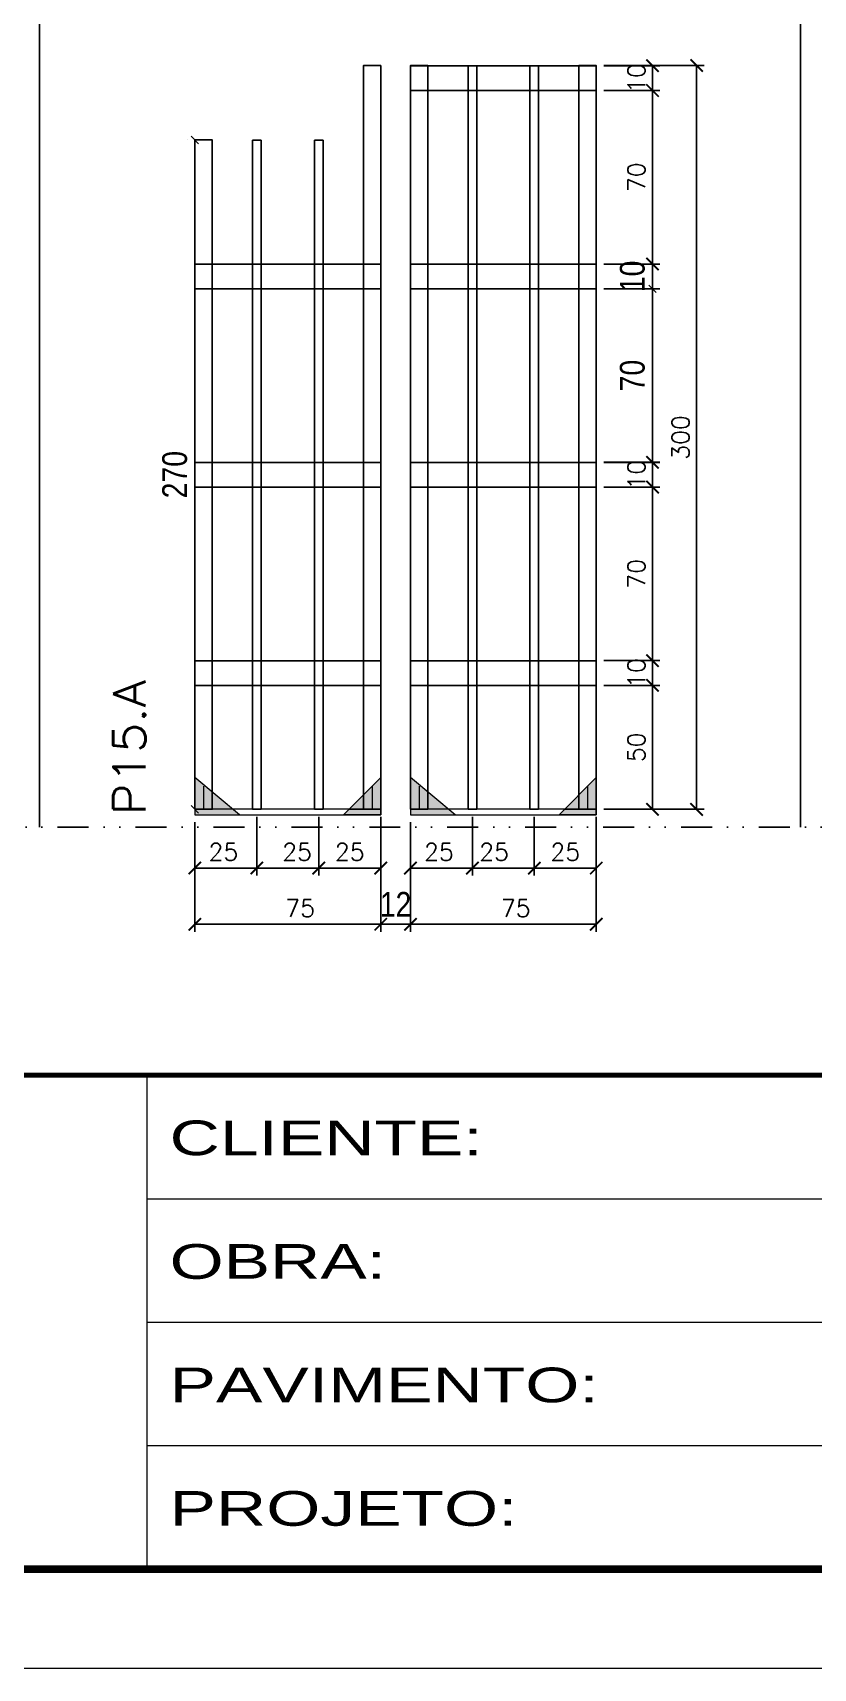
# Model space of a CAD drawing. Header units: millimetres. Extents: x 169816 to 178745, y 96537 to 113647.
# Drawn here: x 173365 to 173681, y 102280 to 102940 of the extents above; entities that cross this region are included whole.
import ezdxf

# ---------------------------------------------------------------- set-up
doc = ezdxf.new("R2010")
doc.units = ezdxf.units.MM
for name, pattern in [('CONTINUO', [0]), ('DASHED', [0.75, 0.5, -0.25]), ('DIVIDE2', [0.625, 0.25, -0.125, 0, -0.125, 0, -0.125]), ('HIDDEN', [0.375, 0.25, -0.125])]:
    doc.linetypes.add(name, pattern=pattern)
for name, color, linetype in [('COTA', 241, 'Continuous'), ('Nível', 160, 'Continuous'), ('SARR_2.2x10', 60, 'Continuous'), ('SARR_3.5x7', 81, 'Continuous'), ('SARR_7x7', 40, 'Continuous'), ('Texto Nível', 251, 'Continuous')]:
    doc.layers.add(name, color=color, linetype=linetype)
for name, color, linetype, lineweight in [('Folhas', 255, 'Continuous', 9), ('Madeira', 126, 'Continuous', 18), ('Sarr 2.2x7', 40, 'Continuous', 9), ('SARRAFO DE PRESSAO', 251, 'DASHED', 9), ('Texto Seção', 7, 'Continuous', 15)]:
    doc.layers.add(name, color=color, linetype=linetype, lineweight=lineweight)
doc.styles.add('COTA TECNICA', font='techl___.ttf', dxfattribs={"height": 10})
doc.styles.add('REGUA-120', font='ROMANS.shx', dxfattribs={"height": 15})
doc.styles.add('ROMANS', font='romans.shx')
doc.styles.add('Tecnologia', font='')
doc.styles.get('Tecnologia').set_extended_font_data('Forgotten Futurist')
doc.dimstyles.new('Cota Paínel', dxfattribs={"dimtxt": 7, "dimasz": 5, "dimexe": 3, "dimexo": 3, "dimgap": 3, "dimtad": 1, "dimdec": 1, "dimzin": 12, "dimdsep": 46, "dimtxsty": 'ROMANS', "dimblk": 'ARCHTICK', "dimcen": 0, "dimclrd": 4, "dimclre": 4, "dimclrt": 1, "dimadec": 1, "dimazin": 3, "dimtfac": 1, "dimtdec": 1, "dimtmove": 0, "dimatfit": 3, "dimldrblk": 'OBLIQUE', "dimfxl": 1, "dimtolj": 1, "dimtzin": 12, "dimarcsym": 0})
doc.dimstyles.new('PAINEL', dxfattribs={"dimtxt": 10, "dimasz": 3, "dimexe": 3, "dimexo": 3, "dimgap": 3, "dimtad": 1, "dimdec": 1, "dimzin": 12, "dimdsep": 46, "dimtxsty": 'COTA TECNICA', "dimblk1": 'OBLIQUE', "dimblk2": 'OBLIQUE', "dimsah": 1, "dimcen": 0.9, "dimclrd": 4, "dimclre": 4, "dimclrt": 240, "dimadec": 1, "dimazin": 3, "dimtfac": 1, "dimtdec": 1, "dimtmove": 0, "dimatfit": 3, "dimfxl": 1, "dimtolj": 1, "dimtzin": 12, "dimarcsym": 0})

# ---------------------------------------------------------------- blocks, each defined once
blk = doc.blocks.new('9999999999')
at = {"color": 30, "linetype": 'CONTINUO'}
for p, q in [((98564.56, 34230.21), (98564.56, 34429.45)), ((98564.56, 34379.64), (99583.98, 34379.64)), ((98564.56, 34329.83), (99487.98, 34329.83)), ((98564.56, 34280.02), (99487.98, 34280.02))]:
    blk.add_line(p, q, dxfattribs=at)
at = {"color": 30, "linetype": 'CONTINUO', "const_width": 2}
blk.add_lwpolyline([(99583.98, 34230.21), (99583.98, 34414.45, 0.414214), (99568.98, 34429.45), (98228.98, 34429.45, 0.414214), (98213.98, 34414.45), (98213.98, 34245.21, 0.414214), (98228.98, 34230.21), (99583.98, 34230.21)], format="xyb", dxfattribs=at)
at = {"layer": 'Folhas'}
blk.add_lwpolyline([(98138.98, 34190.21), (99623.98, 34190.21), (99623.98, 35240.21), (98138.98, 35240.21)], close=True, dxfattribs=at)
at = {"layer": 'Folhas', "color": 30, "const_width": 3}
blk.add_lwpolyline([(98213.98, 34230.21), (99583.98, 34230.21), (99583.98, 35200.21), (98213.98, 35200.21)], close=True, dxfattribs=at)
at = {"layer": 'Folhas', "color": 7, "style": 'Tecnologia', "width": 1.5}
for s, p in [('CLIENTE:', (98573.65, 34397.17)), ('OBRA:', (98573.65, 34347.31)), ('PAVIMENTO:', (98573.65, 34297.5)), ('PROJETO:', (98573.65, 34247.69))]:
    blk.add_text(s, height=14, dxfattribs=at).set_placement(p)
blk = doc.blocks.new('_ArchTick')
at = {"color": 0, "linetype": 'ByBlock', "const_width": 0.15}
blk.add_lwpolyline([(-0.5, -0.5), (0.5, 0.5)], dxfattribs=at)
blk = doc.blocks.new('*D1439')
at = {"layer": 'COTA', "color": 4, "lineweight": -2, "transparency": 16777216}
for p, q in [((173517.9, 102608.21), (173517.9, 102577.03)), ((173592.9, 102608.21), (173592.9, 102577.03)), ((173592.9, 102580.03), (173517.9, 102580.03))]:
    blk.add_line(p, q, dxfattribs=at)
at = {"layer": 'Defpoints', "color": 0, "transparency": 16777216}
for p in [(173517.9, 102611.21), (173592.9, 102611.21), (173517.9, 102580.03)]:
    blk.add_point(p, dxfattribs=at)
at = {"layer": 'COTA', "color": 4, "lineweight": -2, "transparency": 16777216, "xscale": 5, "yscale": 5, "zscale": 5, "rotation": 180}
blk.add_blockref('_ArchTick', (173517.9, 102580.03), dxfattribs=at)
at = {"layer": 'COTA', "color": 4, "lineweight": -2, "transparency": 16777216, "xscale": 5, "yscale": 5, "zscale": 5}
blk.add_blockref('_ArchTick', (173592.9, 102580.03), dxfattribs=at)
at = {"layer": 'COTA', "color": 1, "transparency": 16777216, "insert": (173560.4, 102586.53), "char_height": 7, "attachment_point": 5, "style": 'ROMANS'}
blk.add_mtext('\\A1;75', dxfattribs=at)
blk = doc.blocks.new('_Oblique')
at = {"color": 0, "linetype": 'ByBlock', "lineweight": -2}
blk.add_line((-0.5, -0.5), (0.5, 0.5), dxfattribs=at)
blk = doc.blocks.new('*D1440')
at = {"layer": 'COTA', "color": 4, "lineweight": -2, "transparency": 16777216}
for p, q in [((173517.9, 102621.21), (173517.9, 102599.71)), ((173542.9, 102623.41), (173542.9, 102599.71)), ((173542.9, 102602.71), (173517.9, 102602.71))]:
    blk.add_line(p, q, dxfattribs=at)
at = {"layer": 'Defpoints', "color": 0, "transparency": 16777216}
for p in [(173517.9, 102624.21), (173542.9, 102626.41), (173517.9, 102602.71)]:
    blk.add_point(p, dxfattribs=at)
at = {"layer": 'COTA', "color": 4, "lineweight": -2, "transparency": 16777216, "xscale": 5, "yscale": 5, "zscale": 5, "rotation": 180}
blk.add_blockref('_ArchTick', (173517.9, 102602.71), dxfattribs=at)
at = {"layer": 'COTA', "color": 4, "lineweight": -2, "transparency": 16777216, "xscale": 5, "yscale": 5, "zscale": 5}
blk.add_blockref('_ArchTick', (173542.9, 102602.71), dxfattribs=at)
at = {"layer": 'COTA', "color": 1, "transparency": 16777216, "insert": (173529.4, 102609.21), "char_height": 7, "attachment_point": 5, "style": 'ROMANS'}
blk.add_mtext('\\A1;25', dxfattribs=at)
blk = doc.blocks.new('*D1441')
at = {"layer": 'COTA', "color": 4, "lineweight": -2, "transparency": 16777216}
for p, q in [((173567.9, 102623.41), (173567.9, 102599.71)), ((173592.9, 102623.41), (173592.9, 102599.71)), ((173592.9, 102602.71), (173567.9, 102602.71))]:
    blk.add_line(p, q, dxfattribs=at)
at = {"layer": 'Defpoints', "color": 0, "transparency": 16777216}
for p in [(173567.9, 102626.41), (173592.9, 102626.41), (173567.9, 102602.71)]:
    blk.add_point(p, dxfattribs=at)
at = {"layer": 'COTA', "color": 4, "lineweight": -2, "transparency": 16777216, "xscale": 5, "yscale": 5, "zscale": 5, "rotation": 180}
blk.add_blockref('_ArchTick', (173567.9, 102602.71), dxfattribs=at)
at = {"layer": 'COTA', "color": 4, "lineweight": -2, "transparency": 16777216, "xscale": 5, "yscale": 5, "zscale": 5}
blk.add_blockref('_ArchTick', (173592.9, 102602.71), dxfattribs=at)
at = {"layer": 'COTA', "color": 1, "transparency": 16777216, "insert": (173580.4, 102609.21), "char_height": 7, "attachment_point": 5, "style": 'ROMANS'}
blk.add_mtext('\\A1;25', dxfattribs=at)
blk = doc.blocks.new('*D1442')
at = {"layer": 'COTA', "color": 4, "lineweight": -2, "transparency": 16777216}
for p, q in [((173595.9, 102676.41), (173618.6, 102676.41)), ((173615.6, 102626.41), (173615.6, 102676.41)), ((173595.9, 102626.41), (173618.6, 102626.41))]:
    blk.add_line(p, q, dxfattribs=at)
at = {"layer": 'Defpoints', "color": 0, "transparency": 16777216}
for p in [(173592.9, 102676.41), (173615.6, 102676.41), (173592.9, 102626.41)]:
    blk.add_point(p, dxfattribs=at)
at = {"layer": 'COTA', "color": 4, "lineweight": -2, "transparency": 16777216, "xscale": 5, "yscale": 5, "zscale": 5}
for p, rotation in [((173615.6, 102676.41), 90), ((173615.6, 102626.41), 270)]:
    blk.add_blockref('_ArchTick', p, dxfattribs=dict(at, rotation=rotation))
at = {"layer": 'COTA', "color": 1, "transparency": 16777216, "insert": (173609.1, 102651.41), "char_height": 7, "attachment_point": 5, "rotation": 90, "style": 'ROMANS'}
blk.add_mtext('\\A1;50', dxfattribs=at)
blk = doc.blocks.new('*D1443')
at = {"layer": 'COTA', "color": 4, "lineweight": -2, "transparency": 16777216}
for p, q in [((173595.9, 102686.41), (173618.6, 102686.41)), ((173615.6, 102676.41), (173615.6, 102686.41)), ((173595.9, 102676.41), (173618.6, 102676.41))]:
    blk.add_line(p, q, dxfattribs=at)
at = {"layer": 'Defpoints', "color": 0, "transparency": 16777216}
for p in [(173592.9, 102686.41), (173615.6, 102686.41), (173592.9, 102676.41)]:
    blk.add_point(p, dxfattribs=at)
at = {"layer": 'COTA', "color": 4, "lineweight": -2, "transparency": 16777216, "xscale": 5, "yscale": 5, "zscale": 5}
for p, rotation in [((173615.6, 102686.41), 90), ((173615.6, 102676.41), 270)]:
    blk.add_blockref('_ArchTick', p, dxfattribs=dict(at, rotation=rotation))
at = {"layer": 'COTA', "color": 1, "transparency": 16777216, "insert": (173609.1, 102681.41), "char_height": 7, "attachment_point": 5, "rotation": 90, "style": 'ROMANS'}
blk.add_mtext('\\A1;10', dxfattribs=at)
blk = doc.blocks.new('*D1444')
at = {"layer": 'COTA', "color": 4, "lineweight": -2, "transparency": 16777216}
for p, q in [((173595.9, 102756.37), (173618.6, 102756.37)), ((173615.6, 102686.41), (173615.6, 102756.37)), ((173595.9, 102686.41), (173618.6, 102686.41))]:
    blk.add_line(p, q, dxfattribs=at)
at = {"layer": 'Defpoints', "color": 0, "transparency": 16777216}
for p in [(173592.9, 102756.37), (173615.6, 102756.37), (173592.9, 102686.41)]:
    blk.add_point(p, dxfattribs=at)
at = {"layer": 'COTA', "color": 4, "lineweight": -2, "transparency": 16777216, "xscale": 5, "yscale": 5, "zscale": 5}
for p, rotation in [((173615.6, 102756.37), 90), ((173615.6, 102686.41), 270)]:
    blk.add_blockref('_ArchTick', p, dxfattribs=dict(at, rotation=rotation))
at = {"layer": 'COTA', "color": 1, "transparency": 16777216, "insert": (173609.1, 102721.39), "char_height": 7, "attachment_point": 5, "rotation": 90, "style": 'ROMANS'}
blk.add_mtext('\\A1;70', dxfattribs=at)
blk = doc.blocks.new('*D1445')
at = {"layer": 'COTA', "color": 4, "lineweight": -2, "transparency": 16777216}
for p, q in [((173595.9, 102766.41), (173618.6, 102766.41)), ((173615.6, 102756.41), (173615.6, 102766.41)), ((173595.9, 102756.41), (173618.6, 102756.41))]:
    blk.add_line(p, q, dxfattribs=at)
at = {"layer": 'Defpoints', "color": 0, "transparency": 16777216}
for p in [(173592.9, 102766.41), (173615.6, 102766.41), (173592.9, 102756.41)]:
    blk.add_point(p, dxfattribs=at)
at = {"layer": 'COTA', "color": 4, "lineweight": -2, "transparency": 16777216, "xscale": 5, "yscale": 5, "zscale": 5}
for p, rotation in [((173615.6, 102766.41), 90), ((173615.6, 102756.41), 270)]:
    blk.add_blockref('_ArchTick', p, dxfattribs=dict(at, rotation=rotation))
at = {"layer": 'COTA', "color": 1, "transparency": 16777216, "insert": (173609.1, 102761.41), "char_height": 7, "attachment_point": 5, "rotation": 90, "style": 'ROMANS'}
blk.add_mtext('\\A1;10', dxfattribs=at)
blk = doc.blocks.new('*D1446')
at = {"layer": 'COTA', "color": 4, "lineweight": -2, "transparency": 16777216}
for p, q in [((173595.9, 102926.41), (173636.41, 102926.41)), ((173633.41, 102926.41), (173633.41, 102626.41)), ((173595.9, 102626.41), (173636.41, 102626.41))]:
    blk.add_line(p, q, dxfattribs=at)
at = {"layer": 'Defpoints', "color": 0, "transparency": 16777216}
for p in [(173592.9, 102926.41), (173592.9, 102626.41), (173633.41, 102626.41)]:
    blk.add_point(p, dxfattribs=at)
at = {"layer": 'COTA', "color": 4, "lineweight": -2, "transparency": 16777216, "xscale": 5, "yscale": 5, "zscale": 5}
for p, rotation in [((173633.41, 102926.41), 90), ((173633.41, 102626.41), 270)]:
    blk.add_blockref('_ArchTick', p, dxfattribs=dict(at, rotation=rotation))
at = {"layer": 'COTA', "color": 1, "transparency": 16777216, "insert": (173626.91, 102776.41), "char_height": 7, "attachment_point": 5, "rotation": 90, "style": 'ROMANS'}
blk.add_mtext('\\A1;300', dxfattribs=at)
blk = doc.blocks.new('*D1452')
at = {"layer": 'COTA', "color": 4, "lineweight": -2, "transparency": 16777216}
for p, q in [((173595.9, 102916.37), (173618.6, 102916.37)), ((173615.6, 102846.37), (173615.6, 102916.37)), ((173595.9, 102846.37), (173618.6, 102846.37))]:
    blk.add_line(p, q, dxfattribs=at)
at = {"layer": 'Defpoints', "color": 0, "transparency": 16777216}
for p in [(173592.9, 102916.37), (173615.6, 102916.37), (173592.9, 102846.37)]:
    blk.add_point(p, dxfattribs=at)
at = {"layer": 'COTA', "color": 4, "lineweight": -2, "transparency": 16777216, "xscale": 5, "yscale": 5, "zscale": 5}
for p, rotation in [((173615.6, 102916.37), 90), ((173615.6, 102846.37), 270)]:
    blk.add_blockref('_ArchTick', p, dxfattribs=dict(at, rotation=rotation))
at = {"layer": 'COTA', "color": 1, "transparency": 16777216, "insert": (173609.1, 102881.37), "char_height": 7, "attachment_point": 5, "rotation": 90, "style": 'ROMANS'}
blk.add_mtext('\\A1;70', dxfattribs=at)
blk = doc.blocks.new('*D1453')
at = {"layer": 'COTA', "color": 4, "lineweight": -2, "transparency": 16777216}
for p, q in [((173595.9, 102926.37), (173618.6, 102926.37)), ((173615.6, 102916.37), (173615.6, 102926.37)), ((173595.9, 102916.37), (173618.6, 102916.37))]:
    blk.add_line(p, q, dxfattribs=at)
at = {"layer": 'Defpoints', "color": 0, "transparency": 16777216}
for p in [(173592.9, 102926.37), (173615.6, 102926.37), (173592.9, 102916.37)]:
    blk.add_point(p, dxfattribs=at)
at = {"layer": 'COTA', "color": 4, "lineweight": -2, "transparency": 16777216, "xscale": 5, "yscale": 5, "zscale": 5}
for p, rotation in [((173615.6, 102926.37), 90), ((173615.6, 102916.37), 270)]:
    blk.add_blockref('_ArchTick', p, dxfattribs=dict(at, rotation=rotation))
at = {"layer": 'COTA', "color": 1, "transparency": 16777216, "insert": (173609.1, 102921.37), "char_height": 7, "attachment_point": 5, "rotation": 90, "style": 'ROMANS'}
blk.add_mtext('\\A1;10', dxfattribs=at)
blk = doc.blocks.new('*D1447')
at = {"layer": 'COTA', "color": 4, "lineweight": -2, "transparency": 16777216}
for p, q in [((173595.9, 102846.37), (173618.6, 102846.37)), ((173615.6, 102836.37), (173615.6, 102846.37)), ((173595.9, 102836.37), (173618.6, 102836.37))]:
    blk.add_line(p, q, dxfattribs=at)
at = {"layer": 'Defpoints', "color": 0, "transparency": 16777216}
for p in [(173592.9, 102846.37), (173615.6, 102846.37), (173592.9, 102836.37)]:
    blk.add_point(p, dxfattribs=at)
at = {"layer": 'COTA', "color": 4, "lineweight": -2, "transparency": 16777216, "xscale": 3, "yscale": 3, "zscale": 3}
for p, rotation in [((173615.6, 102846.37), 90), ((173615.6, 102836.37), 270)]:
    blk.add_blockref('_Oblique', p, dxfattribs=dict(at, rotation=rotation))
at = {"layer": 'COTA', "color": 240, "transparency": 16777216, "insert": (173607.5, 102841.37), "char_height": 10, "attachment_point": 5, "rotation": 90, "style": 'COTA TECNICA'}
blk.add_mtext('\\A1;10', dxfattribs=at)
blk = doc.blocks.new('*D1448')
at = {"layer": 'COTA', "color": 4, "lineweight": -2, "transparency": 16777216}
for p, q in [((173595.9, 102836.37), (173618.6, 102836.37)), ((173615.6, 102836.37), (173615.6, 102766.37)), ((173595.9, 102766.37), (173618.6, 102766.37))]:
    blk.add_line(p, q, dxfattribs=at)
at = {"layer": 'Defpoints', "color": 0, "transparency": 16777216}
for p in [(173592.9, 102836.37), (173592.9, 102766.37), (173615.6, 102766.37)]:
    blk.add_point(p, dxfattribs=at)
at = {"layer": 'COTA', "color": 4, "lineweight": -2, "transparency": 16777216, "xscale": 3, "yscale": 3, "zscale": 3}
for p, rotation in [((173615.6, 102836.37), 90), ((173615.6, 102766.37), 270)]:
    blk.add_blockref('_Oblique', p, dxfattribs=dict(at, rotation=rotation))
at = {"layer": 'COTA', "color": 240, "transparency": 16777216, "insert": (173607.5, 102801.37), "char_height": 10, "attachment_point": 5, "rotation": 90, "style": 'COTA TECNICA'}
blk.add_mtext('\\A1;70', dxfattribs=at)
blk = doc.blocks.new('*D1449')
at = {"layer": 'COTA', "color": 4, "lineweight": -2, "transparency": 16777216}
for p, q in [((173430.9, 102608.21), (173430.9, 102577.03)), ((173505.9, 102608.21), (173505.9, 102577.03)), ((173505.9, 102580.03), (173430.9, 102580.03))]:
    blk.add_line(p, q, dxfattribs=at)
at = {"layer": 'Defpoints', "color": 0, "transparency": 16777216}
for p in [(173430.9, 102611.21), (173505.9, 102611.21), (173430.9, 102580.03)]:
    blk.add_point(p, dxfattribs=at)
at = {"layer": 'COTA', "color": 4, "lineweight": -2, "transparency": 16777216, "xscale": 5, "yscale": 5, "zscale": 5, "rotation": 180}
blk.add_blockref('_ArchTick', (173430.9, 102580.03), dxfattribs=at)
at = {"layer": 'COTA', "color": 4, "lineweight": -2, "transparency": 16777216, "xscale": 5, "yscale": 5, "zscale": 5}
blk.add_blockref('_ArchTick', (173505.9, 102580.03), dxfattribs=at)
at = {"layer": 'COTA', "color": 1, "transparency": 16777216, "insert": (173473.4, 102586.53), "char_height": 7, "attachment_point": 5, "style": 'ROMANS'}
blk.add_mtext('\\A1;75', dxfattribs=at)
blk = doc.blocks.new('*D1450')
at = {"layer": 'COTA', "color": 4, "lineweight": -2, "transparency": 16777216}
for p, q in [((173430.9, 102621.21), (173430.9, 102599.71)), ((173455.9, 102623.41), (173455.9, 102599.71)), ((173455.9, 102602.71), (173430.9, 102602.71))]:
    blk.add_line(p, q, dxfattribs=at)
at = {"layer": 'Defpoints', "color": 0, "transparency": 16777216}
for p in [(173430.9, 102624.21), (173455.9, 102626.41), (173430.9, 102602.71)]:
    blk.add_point(p, dxfattribs=at)
at = {"layer": 'COTA', "color": 4, "lineweight": -2, "transparency": 16777216, "xscale": 5, "yscale": 5, "zscale": 5, "rotation": 180}
blk.add_blockref('_ArchTick', (173430.9, 102602.71), dxfattribs=at)
at = {"layer": 'COTA', "color": 4, "lineweight": -2, "transparency": 16777216, "xscale": 5, "yscale": 5, "zscale": 5}
blk.add_blockref('_ArchTick', (173455.9, 102602.71), dxfattribs=at)
at = {"layer": 'COTA', "color": 1, "transparency": 16777216, "insert": (173442.4, 102609.21), "char_height": 7, "attachment_point": 5, "style": 'ROMANS'}
blk.add_mtext('\\A1;25', dxfattribs=at)
blk = doc.blocks.new('*D1451')
at = {"layer": 'COTA', "color": 4, "lineweight": -2, "transparency": 16777216}
for p, q in [((173480.9, 102623.41), (173480.9, 102599.71)), ((173505.9, 102623.41), (173505.9, 102599.71)), ((173505.9, 102602.71), (173480.9, 102602.71))]:
    blk.add_line(p, q, dxfattribs=at)
at = {"layer": 'Defpoints', "color": 0, "transparency": 16777216}
for p in [(173480.9, 102626.41), (173505.9, 102626.41), (173480.9, 102602.71)]:
    blk.add_point(p, dxfattribs=at)
at = {"layer": 'COTA', "color": 4, "lineweight": -2, "transparency": 16777216, "xscale": 5, "yscale": 5, "zscale": 5, "rotation": 180}
blk.add_blockref('_ArchTick', (173480.9, 102602.71), dxfattribs=at)
at = {"layer": 'COTA', "color": 4, "lineweight": -2, "transparency": 16777216, "xscale": 5, "yscale": 5, "zscale": 5}
blk.add_blockref('_ArchTick', (173505.9, 102602.71), dxfattribs=at)
at = {"layer": 'COTA', "color": 1, "transparency": 16777216, "insert": (173493.4, 102609.21), "char_height": 7, "attachment_point": 5, "style": 'ROMANS'}
blk.add_mtext('\\A1;25', dxfattribs=at)
blk = doc.blocks.new('*D1454')
at = {"layer": 'COTA', "color": 4, "lineweight": -2, "transparency": 16777216}
for p, q in [((173505.9, 102621.21), (173505.9, 102577.03)), ((173517.9, 102621.21), (173517.9, 102577.03)), ((173505.9, 102580.03), (173517.9, 102580.03))]:
    blk.add_line(p, q, dxfattribs=at)
at = {"layer": 'Defpoints', "color": 0, "transparency": 16777216}
for p in [(173505.9, 102624.21), (173517.9, 102624.21), (173517.9, 102580.03)]:
    blk.add_point(p, dxfattribs=at)
at = {"layer": 'COTA', "color": 4, "lineweight": -2, "transparency": 16777216, "xscale": 3, "yscale": 3, "zscale": 3, "rotation": 180}
blk.add_blockref('_Oblique', (173505.9, 102580.03), dxfattribs=at)
at = {"layer": 'COTA', "color": 4, "lineweight": -2, "transparency": 16777216, "xscale": 3, "yscale": 3, "zscale": 3}
blk.add_blockref('_Oblique', (173517.9, 102580.03), dxfattribs=at)
at = {"layer": 'COTA', "color": 240, "transparency": 16777216, "insert": (173511.9, 102588.09), "char_height": 10, "attachment_point": 5, "style": 'COTA TECNICA'}
blk.add_mtext('\\A1;12', dxfattribs=at)
blk = doc.blocks.new('*D1455')
at = {"layer": 'COTA', "color": 4, "lineweight": -2, "transparency": 16777216}
for p, q in [((173427.9, 102896.41), (173427.9, 102896.41)), ((173430.9, 102896.41), (173430.9, 102626.41)), ((173433.9, 102626.41), (173433.9, 102626.41))]:
    blk.add_line(p, q, dxfattribs=at)
at = {"layer": 'Defpoints', "color": 0, "transparency": 16777216}
for p in [(173430.9, 102896.41), (173430.9, 102626.41), (173430.9, 102626.41)]:
    blk.add_point(p, dxfattribs=at)
at = {"layer": 'COTA', "color": 4, "lineweight": -2, "transparency": 16777216, "xscale": 3, "yscale": 3, "zscale": 3}
for p, rotation in [((173430.9, 102896.41), 90), ((173430.9, 102626.41), 270)]:
    blk.add_blockref('_Oblique', p, dxfattribs=dict(at, rotation=rotation))
at = {"layer": 'COTA', "color": 240, "transparency": 16777216, "insert": (173422.8, 102761.41), "char_height": 10, "attachment_point": 5, "rotation": 90, "style": 'COTA TECNICA'}
blk.add_mtext('\\A1;270', dxfattribs=at)
blk = doc.blocks.new('*D1456')
at = {"layer": 'COTA', "color": 4, "lineweight": -2, "transparency": 16777216}
for p, q in [((173455.9, 102623.41), (173455.9, 102599.71)), ((173480.9, 102623.41), (173480.9, 102599.71)), ((173455.9, 102602.71), (173480.9, 102602.71))]:
    blk.add_line(p, q, dxfattribs=at)
at = {"layer": 'Defpoints', "color": 0, "transparency": 16777216}
for p in [(173455.9, 102626.41), (173480.9, 102626.41), (173480.9, 102602.71)]:
    blk.add_point(p, dxfattribs=at)
at = {"layer": 'COTA', "color": 4, "lineweight": -2, "transparency": 16777216, "xscale": 5, "yscale": 5, "zscale": 5, "rotation": 180}
blk.add_blockref('_ArchTick', (173455.9, 102602.71), dxfattribs=at)
at = {"layer": 'COTA', "color": 4, "lineweight": -2, "transparency": 16777216, "xscale": 5, "yscale": 5, "zscale": 5}
blk.add_blockref('_ArchTick', (173480.9, 102602.71), dxfattribs=at)
at = {"layer": 'COTA', "color": 1, "transparency": 16777216, "insert": (173472.15, 102609.21), "char_height": 7, "attachment_point": 5, "style": 'ROMANS'}
blk.add_mtext('\\A1;25', dxfattribs=at)
blk = doc.blocks.new('*D1457')
at = {"layer": 'COTA', "color": 4, "lineweight": -2, "transparency": 16777216}
for p, q in [((173542.9, 102623.41), (173542.9, 102599.71)), ((173567.9, 102623.41), (173567.9, 102599.71)), ((173542.9, 102602.71), (173567.9, 102602.71))]:
    blk.add_line(p, q, dxfattribs=at)
at = {"layer": 'Defpoints', "color": 0, "transparency": 16777216}
for p in [(173542.9, 102626.41), (173567.9, 102626.41), (173567.9, 102602.71)]:
    blk.add_point(p, dxfattribs=at)
at = {"layer": 'COTA', "color": 4, "lineweight": -2, "transparency": 16777216, "xscale": 5, "yscale": 5, "zscale": 5, "rotation": 180}
blk.add_blockref('_ArchTick', (173542.9, 102602.71), dxfattribs=at)
at = {"layer": 'COTA', "color": 4, "lineweight": -2, "transparency": 16777216, "xscale": 5, "yscale": 5, "zscale": 5}
blk.add_blockref('_ArchTick', (173567.9, 102602.71), dxfattribs=at)
at = {"layer": 'COTA', "color": 1, "transparency": 16777216, "insert": (173551.65, 102609.21), "char_height": 7, "attachment_point": 5, "style": 'ROMANS'}
blk.add_mtext('\\A1;25', dxfattribs=at)

msp = doc.modelspace()

# ---------------------------------------------------------------- hatches: boundary and pattern name
at = {"layer": 'Madeira'}
h = msp.add_hatch(color=252, dxfattribs=at)
h.dxf.hatch_style = 2
h.paths.add_polyline_path([(173430.9, 102639.21), (173430.9, 102624.21), (173448.9, 102624.21)])
h = msp.add_hatch(color=252, dxfattribs=at)
h.dxf.hatch_style = 2
h.paths.add_polyline_path([(173505.9, 102639.21), (173505.9, 102624.21), (173490.9, 102624.21)])
h = msp.add_hatch(color=252, dxfattribs=at)
h.dxf.hatch_style = 2
h.paths.add_polyline_path([(173517.9, 102639.21), (173517.9, 102624.21), (173535.9, 102624.21)])
h = msp.add_hatch(color=252, dxfattribs=at)
h.dxf.hatch_style = 2
h.paths.add_polyline_path([(173592.9, 102639.21), (173592.9, 102624.21), (173577.9, 102624.21)])

# ---------------------------------------------------------------- linework, layer by layer
at = {"layer": 'Madeira', "color": 1, "linetype": 'HIDDEN'}
for p, q in [((173434.4, 102635.71), (173434.4, 102626.41)), ((173434.4, 102635.71), (173434.4, 102626.41)), ((173437.9, 102632.21), (173437.9, 102626.41)), ((173502.4, 102635.71), (173502.4, 102626.41)), ((173502.4, 102635.71), (173502.4, 102626.41)), ((173521.4, 102635.71), (173521.4, 102626.41)), ((173521.4, 102635.71), (173521.4, 102626.41)), ((173524.9, 102632.21), (173524.9, 102626.41)), ((173589.4, 102635.71), (173589.4, 102626.41)), ((173589.4, 102635.71), (173589.4, 102626.41)), ((173440.73, 102626.41), (173430.9, 102626.41)), ((173440.73, 102626.41), (173430.9, 102626.41)), ((173446.7, 102626.41), (173430.9, 102626.41)), ((173493.1, 102626.41), (173505.9, 102626.41)), ((173496.07, 102626.41), (173505.9, 102626.41)), ((173496.07, 102626.41), (173505.9, 102626.41)), ((173527.73, 102626.41), (173517.9, 102626.41)), ((173527.73, 102626.41), (173517.9, 102626.41)), ((173533.7, 102626.41), (173517.9, 102626.41)), ((173580.1, 102626.41), (173592.9, 102626.41)), ((173583.07, 102626.41), (173592.9, 102626.41)), ((173583.07, 102626.41), (173592.9, 102626.41))]:
    msp.add_line(p, q, dxfattribs=at)
at = {"layer": 'Madeira'}
for p, q in [((173430.9, 102626.41), (173430.9, 102624.21)), ((173430.9, 102626.41), (173430.9, 102624.21)), ((173430.9, 102626.41), (173430.9, 102624.21)), ((173517.9, 102626.41), (173517.9, 102624.21)), ((173517.9, 102626.41), (173517.9, 102624.21)), ((173517.9, 102626.41), (173517.9, 102624.21))]:
    msp.add_line(p, q, dxfattribs=at)
at = {"layer": 'Madeira', "color": 0}
for points in [[(173430.9, 102639.21), (173430.9, 102624.21), (173448.9, 102624.21), (173430.9, 102639.21)], [(173505.9, 102639.21), (173505.9, 102624.21), (173490.9, 102624.21), (173505.9, 102639.21)], [(173517.9, 102639.21), (173517.9, 102624.21), (173535.9, 102624.21), (173517.9, 102639.21)], [(173592.9, 102639.21), (173592.9, 102624.21), (173577.9, 102624.21), (173592.9, 102639.21)]]:
    msp.add_lwpolyline(points, dxfattribs=at)
at = {"layer": 'Nível', "color": 4, "linetype": 'DIVIDE2', "ltscale": 50}
msp.add_line((173061.02, 102619.21), (174431.02, 102619.21), dxfattribs=at)
at = {"layer": 'Sarr 2.2x7'}
for points in [[(173505.9, 102626.41), (173430.9, 102626.41), (173430.9, 102624.21), (173505.9, 102624.21)], [(173505.9, 102626.41), (173430.9, 102626.41), (173430.9, 102624.21), (173505.9, 102624.21)], [(173592.9, 102626.41), (173517.9, 102626.41), (173517.9, 102624.21), (173592.9, 102624.21)], [(173592.9, 102626.41), (173517.9, 102626.41), (173517.9, 102624.21), (173592.9, 102624.21)]]:
    msp.add_lwpolyline(points, close=True, dxfattribs=at)
at = {"layer": 'SARR_2.2x10'}
for points in [[(173517.9, 102926.37), (173592.9, 102926.37), (173592.9, 102916.37), (173517.9, 102916.37)], [(173430.9, 102846.37), (173505.9, 102846.37), (173505.9, 102836.37), (173430.9, 102836.37)], [(173430.9, 102846.37), (173505.9, 102846.37), (173505.9, 102836.37), (173430.9, 102836.37)], [(173517.9, 102846.37), (173592.9, 102846.37), (173592.9, 102836.37), (173517.9, 102836.37)], [(173517.9, 102846.37), (173592.9, 102846.37), (173592.9, 102836.37), (173517.9, 102836.37)], [(173430.9, 102766.37), (173505.9, 102766.37), (173505.9, 102756.37), (173430.9, 102756.37)], [(173430.9, 102766.37), (173505.9, 102766.37), (173505.9, 102756.37), (173430.9, 102756.37)], [(173517.9, 102766.37), (173592.9, 102766.37), (173592.9, 102756.37), (173517.9, 102756.37)], [(173517.9, 102766.37), (173592.9, 102766.37), (173592.9, 102756.37), (173517.9, 102756.37)], [(173430.9, 102686.37), (173505.9, 102686.37), (173505.9, 102676.37), (173430.9, 102676.37)], [(173430.9, 102686.37), (173505.9, 102686.37), (173505.9, 102676.37), (173430.9, 102676.37)], [(173517.9, 102686.37), (173592.9, 102686.37), (173592.9, 102676.37), (173517.9, 102676.37)], [(173517.9, 102686.37), (173592.9, 102686.37), (173592.9, 102676.37), (173517.9, 102676.37)]]:
    msp.add_lwpolyline(points, close=True, dxfattribs=at)
at = {"layer": 'SARR_3.5x7'}
for p, q in [((173541.15, 102626.41), (173541.15, 102926.37)), ((173541.15, 102926.37), (173542.9, 102926.37)), ((173541.15, 102626.41), (173541.15, 102926.37)), ((173541.15, 102926.37), (173542.9, 102926.37)), ((173544.65, 102926.37), (173542.9, 102926.37)), ((173544.65, 102926.37), (173542.9, 102926.37)), ((173544.65, 102626.41), (173544.65, 102926.37)), ((173544.65, 102626.41), (173544.65, 102926.37)), ((173566.15, 102626.41), (173566.15, 102926.37)), ((173566.15, 102926.37), (173567.9, 102926.37)), ((173566.15, 102626.41), (173566.15, 102926.37)), ((173566.15, 102926.37), (173567.9, 102926.37)), ((173569.65, 102926.37), (173567.9, 102926.37)), ((173569.65, 102926.37), (173567.9, 102926.37)), ((173569.65, 102626.41), (173569.65, 102926.37)), ((173569.65, 102626.41), (173569.65, 102926.37)), ((173454.15, 102626.41), (173454.15, 102896.37)), ((173454.15, 102896.37), (173455.9, 102896.37)), ((173454.15, 102626.41), (173454.15, 102896.37)), ((173454.15, 102896.37), (173455.9, 102896.37)), ((173457.65, 102896.37), (173455.9, 102896.37)), ((173457.65, 102896.37), (173455.9, 102896.37)), ((173457.65, 102626.41), (173457.65, 102896.37)), ((173457.65, 102626.41), (173457.65, 102896.37)), ((173479.15, 102626.41), (173479.15, 102896.37)), ((173479.15, 102896.37), (173480.9, 102896.37)), ((173479.15, 102626.41), (173479.15, 102896.37)), ((173479.15, 102896.37), (173480.9, 102896.37)), ((173482.65, 102896.37), (173480.9, 102896.37)), ((173482.65, 102896.37), (173480.9, 102896.37)), ((173482.65, 102626.41), (173482.65, 102896.37)), ((173482.65, 102626.41), (173482.65, 102896.37)), ((173454.15, 102626.41), (173455.9, 102626.41)), ((173454.15, 102626.41), (173455.9, 102626.41)), ((173457.65, 102626.41), (173455.9, 102626.41)), ((173457.65, 102626.41), (173455.9, 102626.41)), ((173479.15, 102626.41), (173480.9, 102626.41)), ((173479.15, 102626.41), (173480.9, 102626.41)), ((173482.65, 102626.41), (173480.9, 102626.41)), ((173482.65, 102626.41), (173480.9, 102626.41)), ((173541.15, 102626.41), (173542.9, 102626.41)), ((173541.15, 102626.41), (173542.9, 102626.41)), ((173544.65, 102626.41), (173542.9, 102626.41)), ((173544.65, 102626.41), (173542.9, 102626.41)), ((173566.15, 102626.41), (173567.9, 102626.41)), ((173566.15, 102626.41), (173567.9, 102626.41)), ((173569.65, 102626.41), (173567.9, 102626.41)), ((173569.65, 102626.41), (173567.9, 102626.41))]:
    msp.add_line(p, q, dxfattribs=at)
at = {"layer": 'SARR_7x7'}
for points in [[(173498.9, 102626.41), (173505.9, 102626.41), (173505.9, 102926.41), (173498.9, 102926.41)], [(173498.9, 102626.41), (173505.9, 102626.41), (173505.9, 102926.41), (173498.9, 102926.41)], [(173517.9, 102626.41), (173524.9, 102626.41), (173524.9, 102926.41), (173517.9, 102926.41)], [(173517.9, 102626.41), (173524.9, 102626.41), (173524.9, 102926.41), (173517.9, 102926.41)], [(173585.9, 102626.41), (173592.9, 102626.41), (173592.9, 102926.41), (173585.9, 102926.41)], [(173585.9, 102626.41), (173592.9, 102626.41), (173592.9, 102926.41), (173585.9, 102926.41)], [(173430.9, 102626.41), (173437.9, 102626.41), (173437.9, 102896.41), (173430.9, 102896.41)], [(173430.9, 102626.41), (173437.9, 102626.41), (173437.9, 102896.41), (173430.9, 102896.41)]]:
    msp.add_lwpolyline(points, close=True, dxfattribs=at)
at = {"layer": 'Texto Nível'}
for p, q in [((173368.16, 102619.21), (173368.16, 103289.93)), ((173675.3, 102619.21), (173675.3, 103289.93))]:
    msp.add_line(p, q, dxfattribs=at)

# ---------------------------------------------------------------- block references
at = {"layer": 'SARRAFO DE PRESSAO', "color": 6, "linetype": 'ByBlock'}
msp.add_blockref('9999999999', (74847.04, 68089.72), dxfattribs=at)

# ---------------------------------------------------------------- texts
at = {"layer": 'Texto Seção', "style": 'REGUA-120', "width": 1.1}
msp.add_text('P15.A', height=13, rotation=90, dxfattribs=at).set_placement((173410.96, 102623.98))

# ---------------------------------------------------------------- dimensions: what is measured, and where the dimension line sits
at = {"layer": 'COTA'}
for base, p1, p2, picture, middle in [((173633.41, 102626.41), (173592.9, 102926.41), (173592.9, 102626.41), '*D1446', (173633.41, 102776.41)), ((173615.6, 102926.37), (173592.9, 102916.37), (173592.9, 102926.37), '*D1453', (173615.6, 102921.37)), ((173615.6, 102766.41), (173592.9, 102756.41), (173592.9, 102766.41), '*D1445', (173615.6, 102761.41))]:
    dim = msp.add_linear_dim(base=base, p1=p1, p2=p2, angle=90, dimstyle='Cota Paínel', override={"dimtad": 3}, dxfattribs=at)
    dim.commit()
    dim.dimension.update_dxf_attribs({"geometry": picture, "text_midpoint": middle, "dimtype": 160})
for base, p1, p2, picture, middle in [((173615.6, 102916.37), (173592.9, 102846.37), (173592.9, 102916.37), '*D1452', (173609.1, 102881.37)), ((173615.6, 102756.37), (173592.9, 102686.41), (173592.9, 102756.37), '*D1444', (173609.1, 102721.39))]:
    dim = msp.add_linear_dim(base=base, p1=p1, p2=p2, angle=90, dimstyle='Cota Paínel', override={"dimtad": 3}, dxfattribs=at)
    dim.commit()
    dim.dimension.update_dxf_attribs({"geometry": picture, "text_midpoint": middle})
for base, p1, p2, angle, dimstyle, picture, middle in [((173430.9, 102626.41), (173430.9, 102896.41), (173430.9, 102626.41), 90, 'PAINEL', '*D1455', (173422.8, 102761.41)), ((173615.6, 102766.37), (173592.9, 102836.37), (173592.9, 102766.37), 90, 'PAINEL', '*D1448', (173607.5, 102801.37)), ((173615.6, 102676.41), (173592.9, 102626.41), (173592.9, 102676.41), 90, 'Cota Paínel', '*D1442', (173609.1, 102651.41)), ((173480.9, 102602.71), (173505.9, 102626.41), (173480.9, 102626.41), 180, 'Cota Paínel', '*D1451', (173493.4, 102609.21)), ((173567.9, 102602.71), (173592.9, 102626.41), (173567.9, 102626.41), 180, 'Cota Paínel', '*D1441', (173580.4, 102609.21))]:
    dim = msp.add_linear_dim(base=base, p1=p1, p2=p2, angle=angle, dimstyle=dimstyle, dxfattribs=at)
    dim.commit()
    dim.dimension.update_dxf_attribs({"geometry": picture, "text_midpoint": middle})
for base, p1, p2, angle, dimstyle, picture, middle in [((173615.6, 102846.37), (173592.9, 102836.37), (173592.9, 102846.37), 90, 'PAINEL', '*D1447', (173615.6, 102841.37)), ((173615.6, 102686.41), (173592.9, 102676.41), (173592.9, 102686.41), 90, 'Cota Paínel', '*D1443', (173615.6, 102681.41)), ((173430.9, 102602.71), (173455.9, 102626.41), (173430.9, 102624.21), 180, 'Cota Paínel', '*D1450', (173442.4, 102602.71)), ((173517.9, 102602.71), (173542.9, 102626.41), (173517.9, 102624.21), 180, 'Cota Paínel', '*D1440', (173529.4, 102602.71)), ((173430.9, 102580.03), (173505.9, 102611.21), (173430.9, 102611.21), 180, 'Cota Paínel', '*D1449', (173473.4, 102580.03)), ((173517.9, 102580.03), (173592.9, 102611.21), (173517.9, 102611.21), 180, 'Cota Paínel', '*D1439', (173560.4, 102580.03))]:
    dim = msp.add_linear_dim(base=base, p1=p1, p2=p2, angle=angle, dimstyle=dimstyle, dxfattribs=at)
    dim.commit()
    dim.dimension.update_dxf_attribs({"geometry": picture, "text_midpoint": middle, "dimtype": 160})
for base, p1, p2, dimstyle, picture, middle in [((173480.9, 102602.71), (173455.9, 102626.41), (173480.9, 102626.41), 'Cota Paínel', '*D1456', (173472.15, 102602.71)), ((173517.9, 102580.03), (173505.9, 102624.21), (173517.9, 102624.21), 'PAINEL', '*D1454', (173511.9, 102580.03)), ((173567.9, 102602.71), (173542.9, 102626.41), (173567.9, 102626.41), 'Cota Paínel', '*D1457', (173551.65, 102602.71))]:
    dim = msp.add_linear_dim(base=base, p1=p1, p2=p2, dimstyle=dimstyle, dxfattribs=at)
    dim.commit()
    dim.dimension.update_dxf_attribs({"geometry": picture, "text_midpoint": middle, "dimtype": 160})

doc.saveas('drawing.dxf')
